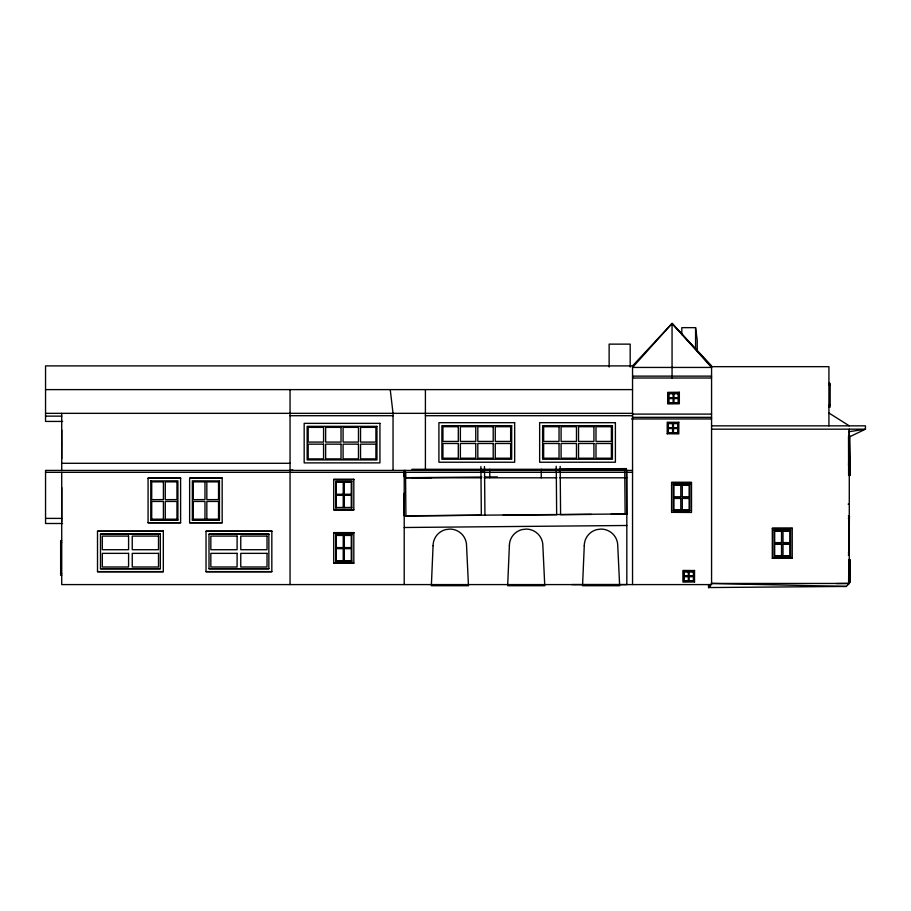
<?xml version="1.0" encoding="UTF-8"?>
<svg xmlns="http://www.w3.org/2000/svg" width="911" height="911" viewBox="0 0 911 911"><rect width="100%" height="100%" fill="white"/><g stroke="black" fill="none" stroke-linecap="round" stroke-linejoin="round"><path stroke-width="1.37" d="M849.382 516.047L848.984 555.311L849.382 516.047L848.369 516.036M849.815 582.562L849.838 559.548L848.893 559.548L848.596 582.562L849.815 582.562L849.838 559.548M848.585 465.475L849.28 429.172L849.28 583.45L846.296 586.433L708.587 587.561L708.587 584.714M710.569 585.579L708.587 587.561L708.656 584.725M708.587 587.561L711.571 583.45L849.28 583.45L836.503 583.552M632.541 584.589L632.541 365.892L672.056 323.439L711.571 365.892L711.571 584.589L61.72 584.589L61.72 472.319M849.28 436.984L865.45 429.172L865.45 425.847L711.571 425.847M292.83 469.962L290.051 470.418L290.051 389.612M849.029 431.723L865.45 429.172L711.571 429.172M403.824 470.486L405.532 470.475M560.197 469.165L626.438 468.607L626.461 470.418M483.673 470.418L480.94 470.44L480.906 466.557M558.773 470.418L560.208 470.406L560.174 466.386M480.951 472.342L483.695 472.319M558.796 472.319L560.219 472.308M481.896 477.045L405.532 477.694L405.532 472.057L405.919 515.99L481.327 515.182M484.732 477.022L497.452 476.92M411.874 477.808L431.768 477.637M626.825 513.952L404.211 515.831L404.029 493.375M503.214 515.17L556.655 514.715L556.291 471.146M560.208 470.759L560.584 514.681L591.455 514.419M611.099 514.26L625.128 514.134L624.764 471.625M404.211 527.503L626.825 525.488M849.952 436.084L848.528 436.084L848.619 475.36L850.043 475.36L849.542 436.084L850.043 475.36M848.574 438.362L849.576 438.35M848.642 473.082L849.656 473.082M848.141 504.159L849.154 504.159M697.222 350.951L697.222 340.088L695.571 327.653L681.804 327.653L681.804 334.679M632.541 365.892L45.55 365.892L45.55 421.429L62.62 421.429M632.541 376.129L711.571 376.129M632.541 378.008L711.571 378.008M828.919 383.326L830.172 383.326L830.172 407.103L828.919 407.103M828.919 385.251L830.172 385.251M45.55 389.612L632.541 389.612M668.879 393.541L673.104 393.541M673.969 393.541L678.205 393.541M668.879 402.764L673.104 402.764L673.104 398.551L668.879 398.608L668.879 402.821L673.104 402.821M673.969 402.764L678.205 402.764L678.205 398.551L673.969 398.608L673.969 402.821L678.205 402.821M668.446 403.095L678.627 403.095M828.919 405.179L830.172 405.179M45.55 413.343L632.541 413.343M632.541 414.106L711.571 414.106M290.051 415.712L393.04 415.712M425.403 415.712L632.541 415.712M45.55 416.133L61.72 416.133M632.541 417.329L711.571 417.329M631.642 418.946L711.571 418.946M678.809 422.317L667.216 422.226L667.216 433.864M667.922 423.023L678.103 423.023M668.344 423.444L672.58 423.444L672.58 427.726L668.344 427.726L668.344 423.444L672.58 423.513M673.445 423.444L677.67 423.444L677.67 427.726L673.445 427.726L673.445 423.444L677.67 423.513M668.344 427.658L672.58 427.658M673.445 427.658L677.67 427.658M668.344 428.58L672.58 428.523L672.58 432.793L668.344 432.725L668.344 428.523M673.445 428.58L677.67 428.523L677.67 432.793L673.445 432.725L673.445 428.523M61.72 429.992L61.72 444.135M667.922 433.055L678.103 433.158L678.103 422.92L667.922 422.92L667.922 433.158M667.216 433.761L678.809 433.864L678.809 422.226M61.72 444.682L61.72 458.814M61.72 463.289L290.051 463.289M411.874 469.29L626.461 469.29M632.541 470.418L45.55 470.418L45.55 523.495L62.574 523.495M45.55 472.319L632.541 472.319M405.486 477.808L481.281 477.808M484.117 477.808L556.883 477.808M559.718 477.808L626.825 477.808M148.072 478.241L180.606 478.241M189.636 478.241L222.17 478.241M333.722 479.596L353.821 479.596M150.782 480.94L177.896 480.837L177.896 520.113L150.782 520.113L150.782 480.837M219.46 480.94L192.346 480.837L192.346 520.113L219.46 520.113L219.46 480.837M335.715 481.543L351.828 481.543M336.261 482.226L343.231 482.226M344.324 482.226L351.282 482.226M671.578 482.523L691.506 482.523M673.218 484.151L689.878 484.151M673.946 485.085L680.802 485.085M682.282 485.085L689.137 485.085M61.72 487.601L61.72 521.764M336.261 494.252L343.231 494.252M344.324 494.252L351.282 494.252M673.946 496.757L680.802 496.757M682.282 496.757L689.137 496.757M673.946 498.431L680.802 498.431M682.282 498.431L689.137 498.431M336.261 507.484L343.231 507.484M344.324 507.484L351.282 507.484M335.715 507.689L351.828 507.689M333.722 509.648L353.821 509.648M673.946 510.103L680.802 510.103M682.282 510.103L689.137 510.103M673.218 510.707L689.878 510.707M671.578 512.335L691.506 512.46L691.506 482.397L671.578 482.397L671.578 512.46M849.052 518.313L848.335 518.313M45.55 518.393L61.72 518.393M151.704 519.19L163.411 519.19M165.267 519.19L176.973 519.19M193.269 519.19L204.975 519.19M206.831 519.19L218.538 519.19M150.782 519.999L177.896 519.999M192.346 519.999L219.46 519.999M148.072 522.698L180.606 522.698M189.636 522.698L222.17 522.698M772.312 528.38L792.228 528.38M773.94 529.997L790.6 529.997M774.68 530.931L781.536 530.931M783.005 530.931L789.86 530.931M97.511 531.295L163.32 531.295M206.034 531.295L271.831 531.295M333.722 532.946L353.821 532.946M100.495 534.267L160.336 534.267M209.006 534.267L268.859 534.267M335.715 534.894L351.828 534.894M61.72 540.599L60.65 540.599L60.65 575.319L61.72 575.319M60.65 542.432L61.72 542.432M774.68 542.614L781.536 542.614M783.005 542.614L789.86 542.614M774.68 544.277L781.536 544.277M783.005 544.277L789.86 544.277M336.261 547.602L343.231 547.602M344.324 547.602L351.282 547.602M849.006 553.045L848.3 553.034M774.68 555.961L781.536 555.961M783.005 555.961L789.86 555.961M790.6 556.564L773.94 556.701L773.94 529.872L790.6 529.872L790.6 556.701M772.312 558.192L792.228 558.192M336.261 560.834L343.231 560.834M344.324 560.834L351.282 560.834M335.715 561.039L351.828 561.039M849.587 561.575L849.564 580.535M333.722 562.998L353.821 562.998M100.495 568.646L160.336 568.646M209.006 568.646L268.859 568.646M694.535 570.537L682.943 570.434L682.943 582.072L694.535 581.97M683.649 571.231L693.829 571.231M97.511 571.618L163.32 571.618M206.034 571.618L271.831 571.618M684.07 571.664L688.306 571.664L688.306 575.934L684.07 575.934L684.07 571.664L688.306 571.721M689.172 571.664L693.396 571.664L693.396 575.934L689.172 575.934L689.172 571.664L693.396 571.721M60.65 573.475L61.72 573.475M684.07 575.877L688.306 575.877M689.172 575.877L693.396 575.877M688.306 580.945L684.07 581.002L684.07 576.731L688.306 576.731L688.306 581.002M693.396 580.945L689.172 581.002L689.172 576.731L693.396 576.731L693.396 581.002M848.323 555.311L849.325 555.311M711.571 583.45L846.296 586.433M828.919 413.013L849.28 425.847M390.238 389.612L393.04 413.343L393.04 470.418M571.709 584.589L626.825 584.589L626.825 471.647M626.472 472.319L626.768 514.316M556.2 466.273L556.234 470.418M484.481 466.557L484.515 470.418M484.561 471.75L484.937 515.319M480.951 471.784L481.327 515.353M403.846 472.319L403.88 476.533M828.919 425.847L828.919 366.666L711.571 366.666L672.056 323.439L632.541 367.44L711.571 367.44L672.056 323.439L672.056 378.008M695.571 327.653L695.571 348.708M694.535 570.434L694.535 582.072M689.137 496.962L689.137 484.88L682.282 484.88L682.282 496.962M680.802 496.962L680.802 484.88L673.946 484.88L673.946 496.962M678.627 403.197L678.627 392.96L668.446 393.051L668.446 403.197M630.184 367.019L630.184 344.13L609.129 344.13L609.129 367.019M541.259 469.29L541.259 470.418M541.259 471.647L541.259 477.808M489.776 469.29L489.776 470.418M489.776 471.647L489.776 477.808M425.403 389.612L425.403 470.418M404.211 471.83L404.211 584.589M351.828 508.019L351.828 481.224L335.715 481.224L335.715 508.019M351.282 494.388L351.282 482.078L344.324 482.078L344.324 494.388M351.282 507.621L351.282 495.311L344.324 495.311L344.324 507.621M351.282 547.739L351.282 535.429L344.324 535.429L344.324 547.739M351.282 560.971L351.282 548.661L344.324 548.661L344.324 560.971M343.231 494.388L343.231 482.078L336.261 482.078L336.261 494.388M343.231 507.621L343.231 495.311L336.261 495.311L336.261 507.621M343.231 547.739L343.231 535.429L336.261 535.429L336.261 547.739M343.231 560.971L343.231 548.661L336.261 548.661L336.261 560.971M290.051 471.83L290.051 584.589M218.538 519.27L218.538 501.449L206.831 501.449L206.831 519.27M204.975 519.27L204.975 501.449L193.269 501.449L193.269 519.27M176.973 519.27L176.973 501.449L165.267 501.449L165.267 519.27M163.411 519.27L163.411 501.449L151.704 501.449L151.704 519.27M61.72 413.343L61.72 470.418M433.078 545.723L431.358 585.716L468.47 585.716L466.557 545.723A16.74 16.66 0 0 0 449.818 529.075L445.49 529.633A16.74 16.66 0 0 0 433.078 545.723M509.374 545.723L507.666 585.716L544.767 585.716L542.865 545.723A16.74 16.66 0 0 0 526.125 529.075L521.787 529.633A16.74 16.66 0 0 0 509.374 545.723M584.27 545.723L582.55 585.716L619.651 585.716L617.749 545.723A16.74 16.66 0 0 0 601.009 529.075L596.682 529.633A16.74 16.66 0 0 0 584.27 545.723M679.333 392.254L667.74 392.356L667.74 403.892L679.333 403.789L679.333 392.254M673.104 393.484L668.879 393.484L668.879 397.754L673.104 397.697L673.104 393.484M678.205 393.484L673.969 393.484L673.969 397.754L678.205 397.754L678.205 393.484M514.669 422.681L438.908 422.681L438.908 462.23L514.669 462.23L514.669 422.681M615.392 422.681L539.642 422.681L539.642 462.23L615.392 462.23L615.392 422.681M379.933 423.353L304.172 423.353L304.172 462.89L379.933 462.89L379.933 423.353M511.686 425.665L441.892 425.665L441.892 459.246L511.686 459.246L511.686 425.665M612.408 425.665L542.614 425.665L542.614 459.246L612.408 459.246L612.408 425.665M376.949 426.337L307.155 426.337L307.155 459.918L376.949 459.918L376.949 426.337M458.301 426.701L442.928 426.701L442.928 441.425L458.301 441.425L458.301 426.701M475.758 426.701L460.374 426.701L460.374 441.425L475.758 441.425L475.758 426.701M493.204 426.701L477.82 426.701L477.82 441.425L493.204 441.425L493.204 426.701M510.65 426.701L495.265 426.701L495.265 441.425L510.65 441.425L510.65 426.701M559.035 426.701L543.651 426.701L543.651 441.425L559.035 441.425L559.035 426.701M576.481 426.701L561.096 426.701L561.096 441.425L576.481 441.425L576.481 426.701M593.926 426.701L578.542 426.701L578.542 441.425L593.926 441.425L593.926 426.701M611.383 426.701L595.999 426.701L595.999 441.425L611.383 441.425L611.383 426.701M323.576 427.361L308.191 427.361L308.191 442.086L323.576 442.086L323.576 427.361M341.021 427.361L325.637 427.361L325.637 442.086L341.021 442.086L341.021 427.361M358.467 427.361L343.083 427.361L343.083 442.086L358.467 442.086L358.467 427.361M375.913 427.361L360.54 427.361L360.54 442.086L375.913 442.086L375.913 427.361M458.301 443.486L442.928 443.486L442.928 458.21L458.301 458.21L458.301 443.486M475.758 443.486L460.374 443.486L460.374 458.21L475.758 458.21L475.758 443.486M493.204 443.486L477.82 443.486L477.82 458.21L493.204 458.21L493.204 443.486M510.65 443.486L495.265 443.486L495.265 458.21L510.65 458.21L510.65 443.486M559.035 443.486L543.651 443.486L543.651 458.21L559.035 458.21L559.035 443.486M576.481 443.486L561.096 443.486L561.096 458.21L576.481 458.21L576.481 443.486M593.926 443.486L578.542 443.486L578.542 458.21L593.926 458.21L593.926 443.486M611.383 443.486L595.999 443.486L595.999 458.21L611.383 458.21L611.383 443.486M323.576 444.158L308.191 444.158L308.191 458.882L323.576 458.882L323.576 444.158M341.021 444.158L325.637 444.158L325.637 458.882L341.021 458.882L341.021 444.158M358.467 444.158L343.083 444.158L343.083 458.882L358.467 458.882L358.467 444.158M375.913 444.158L360.54 444.158L360.54 458.882L375.913 458.882L375.913 444.158M180.606 478.138L148.072 478.138L148.072 522.812L180.606 522.812L180.606 478.138M222.17 478.138L189.636 478.138L189.636 522.812L222.17 522.812L222.17 478.138M353.821 479.266L333.722 479.266L333.722 509.966L353.821 509.966L353.821 479.266M163.411 481.862L151.704 481.862L151.704 499.683L163.411 499.604L163.411 481.862M176.973 481.862L165.267 481.862L165.267 499.683L176.973 499.604L176.973 481.862M204.975 481.862L193.269 481.862L193.269 499.683L204.975 499.604L204.975 481.862M218.538 481.862L206.831 481.862L206.831 499.683L218.538 499.604L218.538 481.862M689.878 484.014L673.218 484.014L673.218 510.843L689.878 510.843L689.878 484.014M680.802 498.226L673.946 498.226L673.946 510.308L680.802 510.308L680.802 498.226M689.137 498.226L682.282 498.226L682.282 510.308L689.137 510.308L689.137 498.226M792.228 528.255L772.312 528.255L772.312 558.318L792.228 558.318L792.228 528.255M781.536 530.737L774.68 530.737L774.68 542.819L781.536 542.819L781.536 530.737M789.86 530.737L783.005 530.737L783.005 542.819L789.86 542.819L789.86 530.737M163.32 531.147L97.511 531.147L97.511 571.766L163.32 571.766L163.32 531.147M271.831 531.147L206.034 531.147L206.034 571.766L271.831 571.766L271.831 531.147M353.821 532.616L333.722 532.616L333.722 563.317L353.821 563.317L353.821 532.616M160.336 534.108L100.495 534.108L100.495 568.806L160.336 568.806L160.336 534.108M268.859 534.108L209.006 534.108L209.006 568.806L268.859 568.806L268.859 534.108M351.828 534.575L335.715 534.575L335.715 561.37L351.828 561.37L351.828 534.575M128.588 536.089L102.328 536.089L102.328 549.709L128.588 549.709L128.588 536.089M158.514 536.089L132.243 536.089L132.243 549.709L158.514 549.709L158.514 536.089M237.099 536.089L210.84 536.089L210.84 549.709L237.099 549.709L237.099 536.089M267.025 536.089L240.766 536.089L240.766 549.709L267.025 549.709L267.025 536.089M781.536 544.083L774.68 544.083L774.68 556.165L781.536 556.165L781.536 544.083M789.86 544.083L783.005 544.083L783.005 556.165L789.86 556.165L789.86 544.083M128.588 553.353L102.328 553.353L102.328 566.984L128.588 566.984L128.588 553.353M158.514 553.353L132.243 553.353L132.243 566.984L158.514 566.984L158.514 553.353M237.099 553.353L210.84 553.353L210.84 566.984L237.099 566.984L237.099 553.353M267.025 553.353L240.766 553.353L240.766 566.984L267.025 566.984L267.025 553.353M693.829 571.14L683.649 571.14L683.649 581.366L693.829 581.275L693.829 571.14"/></g></svg>
